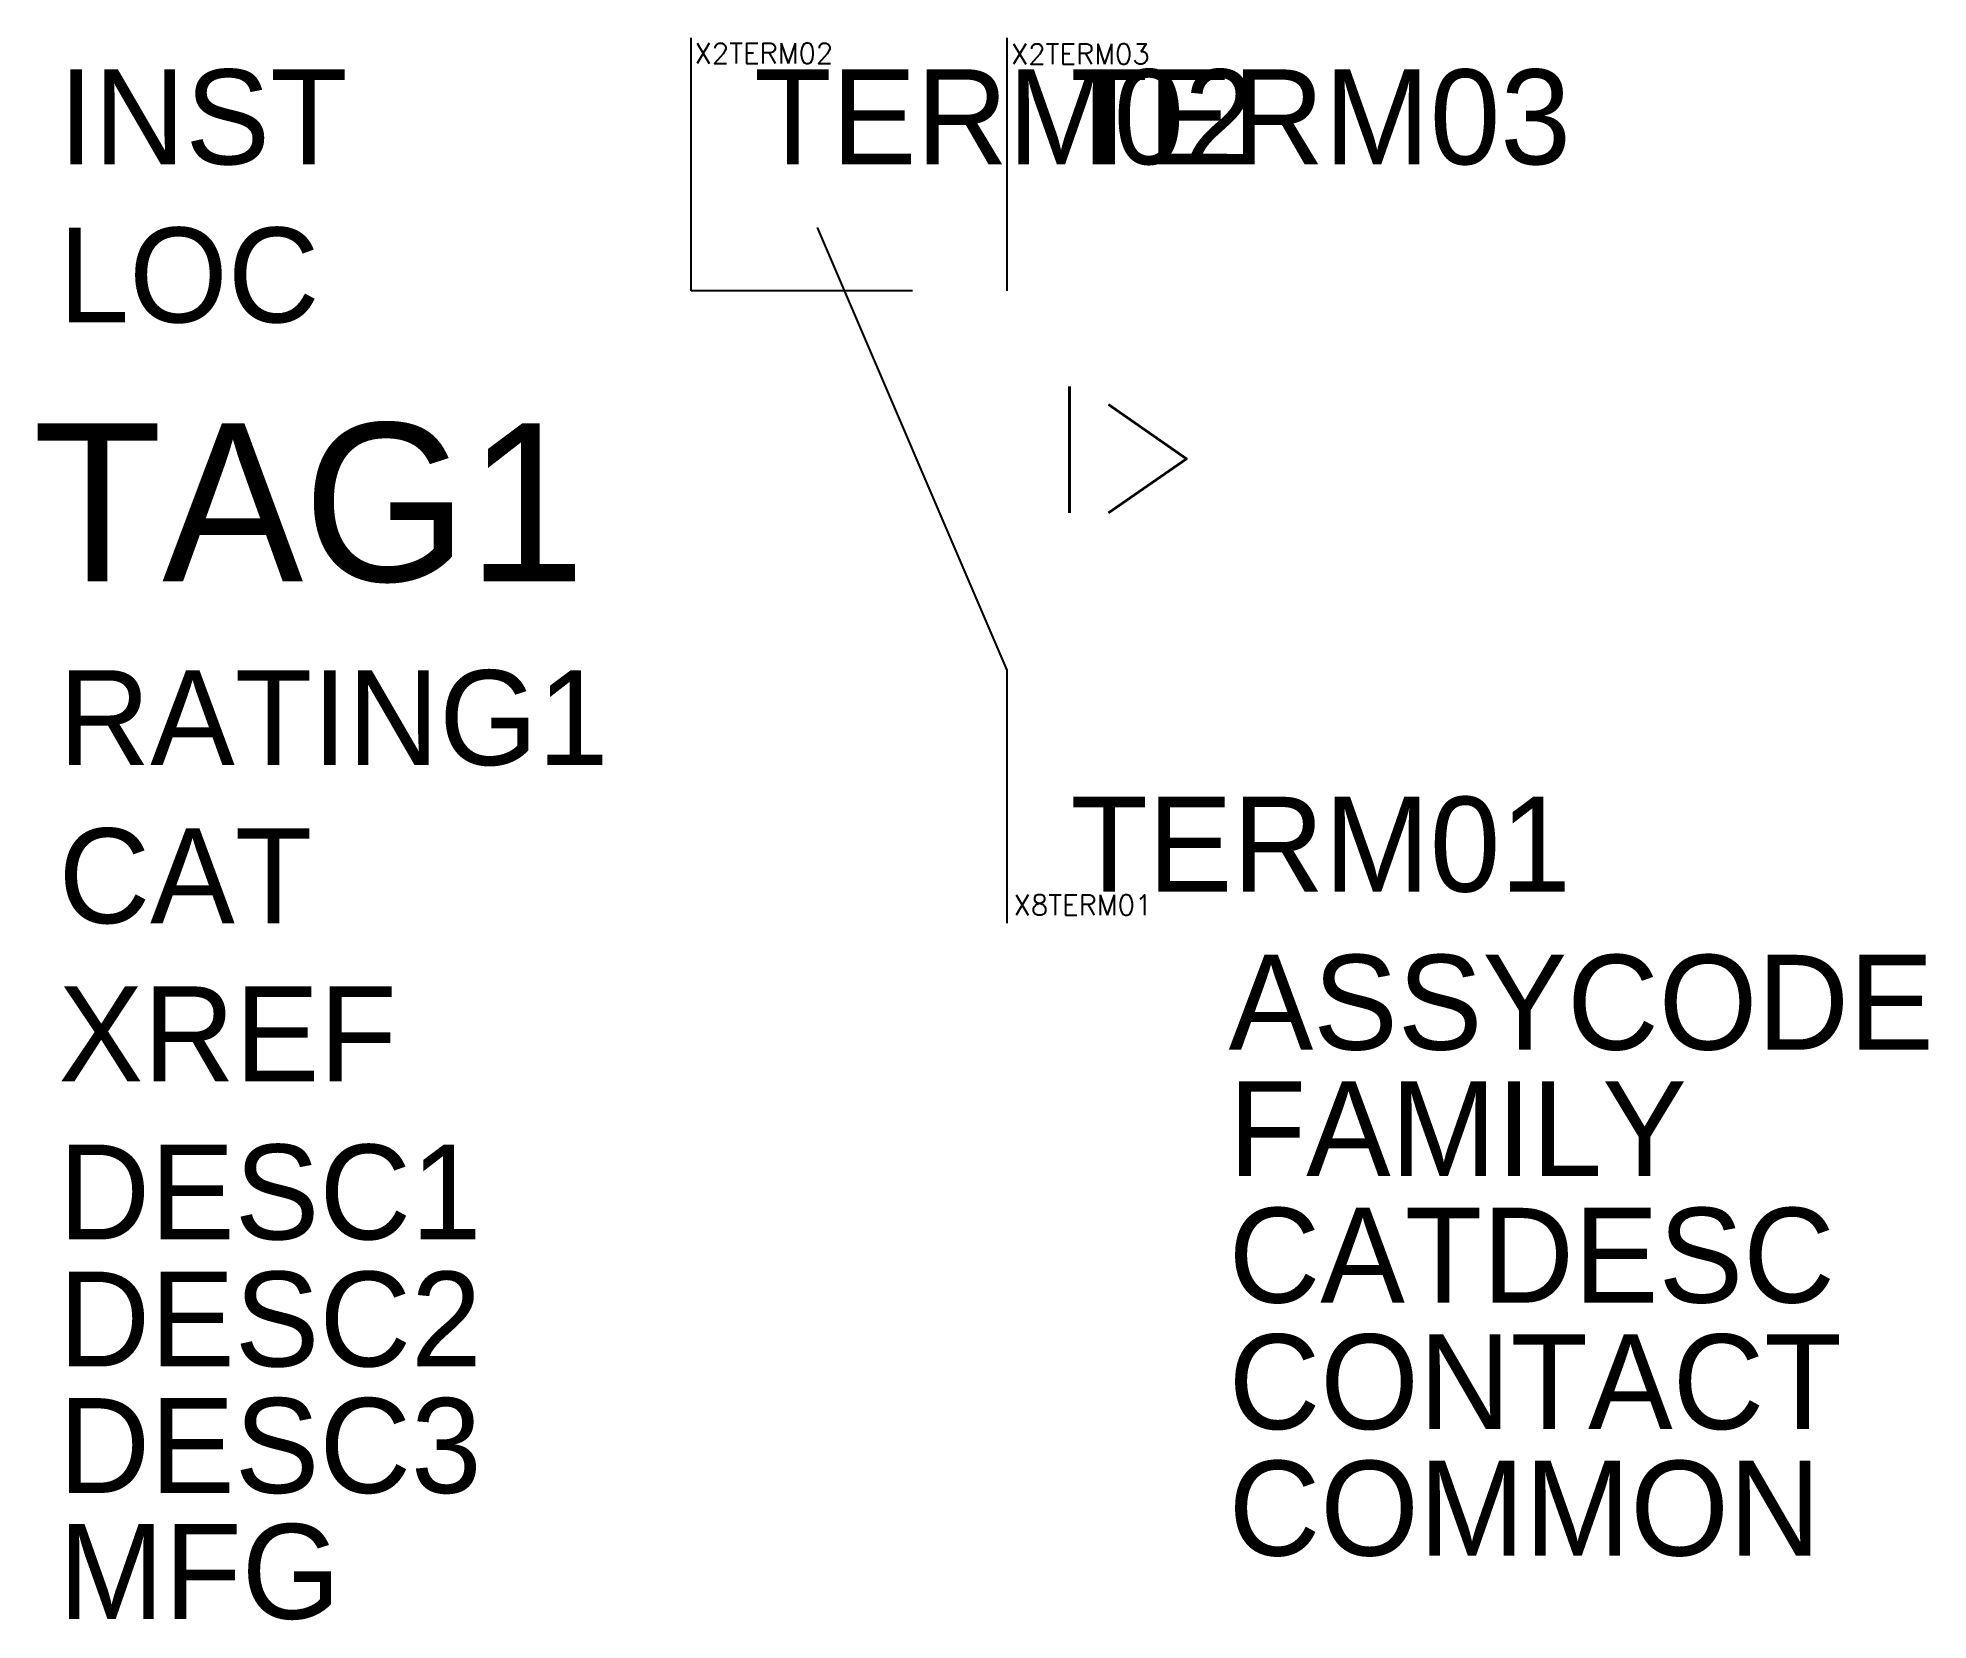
# Model space of a CAD drawing. Header units: millimetres. Extents: x -10.3 to 19.6, y -25 to 0.
import ezdxf
from ezdxf.enums import TextEntityAlignment as Align

# ---------------------------------------------------------------- set-up
doc = ezdxf.new("R2010")
doc.units = ezdxf.units.MM
doc.layers.add('PNPG', color=70, linetype='Continuous')
doc.styles.add('WD', font='txt.shx')
doc.styles.add('WD_IEC', font='txt.shx', dxfattribs={"width": 0.9, "height": 2})

msp = doc.modelspace()

# ---------------------------------------------------------------- linework, layer by layer
at = {"layer": 'PNPG', "color": 0}
for p, q in [((0, -4), (0, 0)), ((5, -4), (5, 0)), ((4.999, -10), (2, -3)), ((3.5, -4), (0, -4)), ((4.999, -14), (4.999, -10))]:
    msp.add_line(p, q, dxfattribs=at)

# ---------------------------------------------------------------- texts
at = {"color": 0, "insert": (5.673, -5.513), "char_height": 2, "attachment_point": 1, "style": 'WD_IEC'}
msp.add_mtext_dynamic_manual_height_columns('I>', width=3.5, gutter_width=10, heights=[0], dxfattribs=at)
at = {"style": 'WD', "flags": 1}
for tag, p in [('X2TERM02', (0.054, -0.406)), ('X2TERM03', (5.058, -0.417)), ('X8TERM01', (5.099, -13.873))]:
    msp.add_attdef(tag, p, '', height=0.32, dxfattribs=at)
at = {"flags": 1}
for tag, p, s in [('INST', (-10, -2), ''), ('LOC', (-10, -4.5), ''), ('CAT', (-10, -14), 'SD-S'), ('ASSYCODE', (8.5, -16), ''), ('XREF', (-10, -16.5), ''), ('FAMILY', (8.5, -18), 'QK_ACKO'), ('DESC1', (-10, -19), ''), ('CATDESC', (8.5, -20), ''), ('DESC2', (-10, -21.009), ''), ('CONTACT', (8.5, -22), ''), ('DESC3', (-10, -23.009), ''), ('COMMON', (8.5, -24), ''), ('MFG', (-10, -25), 'ACKO')]:
    msp.add_attdef(tag, p, s, height=1.5, dxfattribs=at)
at = {"linetype": 'Continuous'}
for tag, p, s in [('TERM02', (0.999, -1.999), '12'), ('TERM03', (5.998, -2), '14'), ('TERM01', (5.998, -13.501), '11')]:
    msp.add_attdef(tag, p, s, height=1.5, dxfattribs=at)
msp.add_attdef('TAG1', text='SD-S', height=2.5).set_placement((-1.672, -8.594), align=Align.RIGHT)
msp.add_attdef('RATING1', (-10, -11.5), '', height=1.5)

doc.saveas('drawing.dxf')
